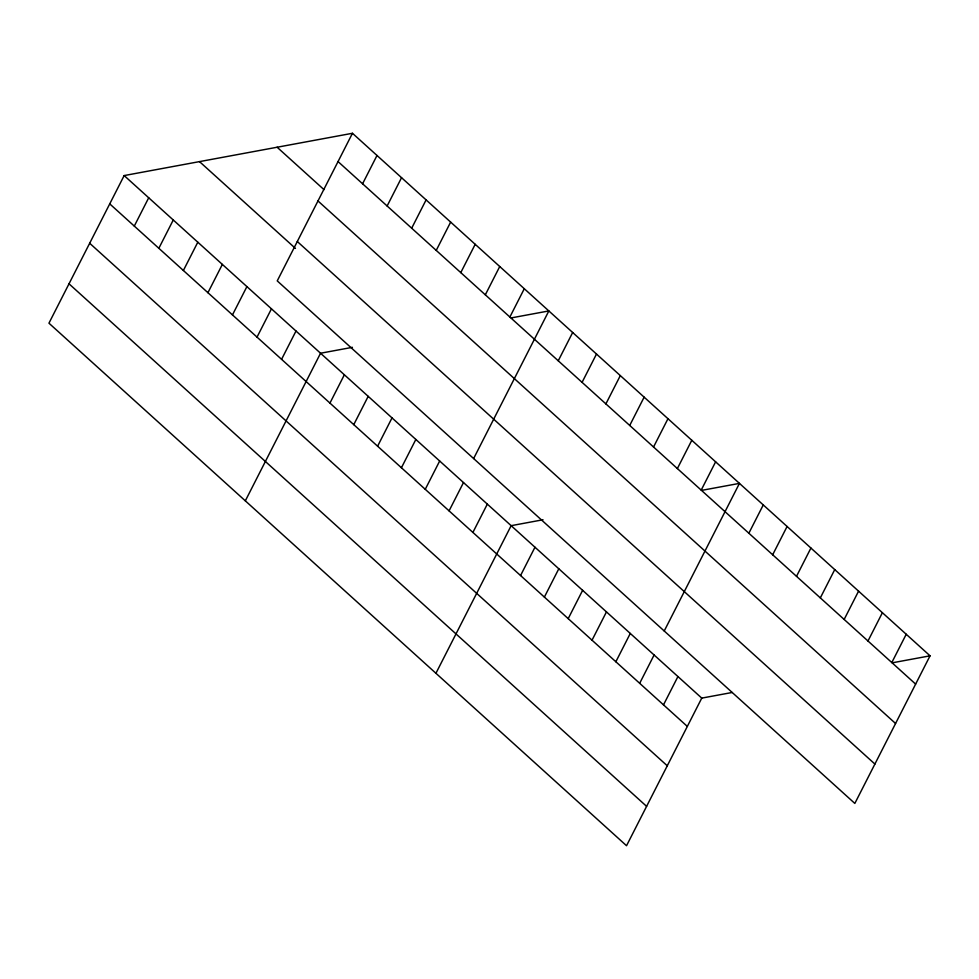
<?xml version="1.0" encoding="UTF-8"?>
<svg xmlns="http://www.w3.org/2000/svg" width="979" height="979" viewBox="0 0 979 979"><rect width="100%" height="100%" fill="white"/><g stroke="black" fill="none" stroke-linecap="round" stroke-linejoin="round"><path stroke-width="1.47" d="M352.464 133.279L277.241 280.887L854.838 803.429L930.05 655.82L352.464 133.279L124.162 175.571L48.95 323.18L626.536 845.721L701.759 698.113L732.182 692.471M134.294 226.076L148.71 197.782M158.843 248.287L173.259 219.994M183.379 270.498L197.807 242.192M207.927 292.709L222.355 264.403M232.476 314.908L246.904 286.614M257.024 337.119L271.452 308.826M362.585 183.783L377.001 155.477M281.573 359.33L296.001 331.024M387.133 205.994L401.549 177.688M245.325 500.844L320.549 353.235L352.416 347.325M411.682 228.205L426.098 199.9M329.947 403.091L344.363 374.786M436.23 250.404L450.646 222.111M353.774 424.641L368.19 396.348M460.779 272.615L475.194 244.309M377.6 446.204L392.016 417.898M485.327 294.826L499.743 266.521M401.427 467.754L415.842 439.461M509.875 317.037L524.291 288.732M425.253 489.316L439.669 461.011M473.628 458.551L548.84 310.943L511.173 317.918M449.08 510.867L463.495 482.561M558.25 360.798L572.666 332.493M472.906 532.417L487.322 504.124M582.077 382.348L596.492 354.043M435.936 673.283L511.148 525.674L543.027 519.763M605.891 403.899L620.319 375.606M520.559 575.53L534.975 547.224M629.717 425.461L644.145 397.156M544.385 597.08L558.801 568.787M653.544 447.011L667.972 418.718M568.199 618.642L582.627 590.337M677.37 468.574L691.798 440.269M592.026 640.193L606.454 611.899M701.197 490.124L715.625 461.819M615.852 661.755L630.28 633.45M664.227 630.99L739.451 483.381L701.772 490.357M639.679 683.305L654.107 655M748.849 533.237L763.265 504.931M663.505 704.856L677.933 676.562M772.676 554.787L787.092 526.482M796.502 576.337L810.918 548.044M820.329 597.9L834.744 569.594M844.155 619.45L858.571 591.157M867.981 641.012L882.397 612.707M891.808 662.563L906.224 634.257M892.383 662.795L930.05 655.82M338.036 161.572L915.634 684.113M277.118 147.229L323.988 189.632M317.979 200.952L895.565 723.493M297.31 241.519L874.896 764.061M199.496 161.608L295.462 248.421M124.162 175.571L701.759 698.113M109.746 203.877L687.331 726.418M89.676 243.245L667.274 765.786M69.007 283.812L646.605 806.353"/></g></svg>
